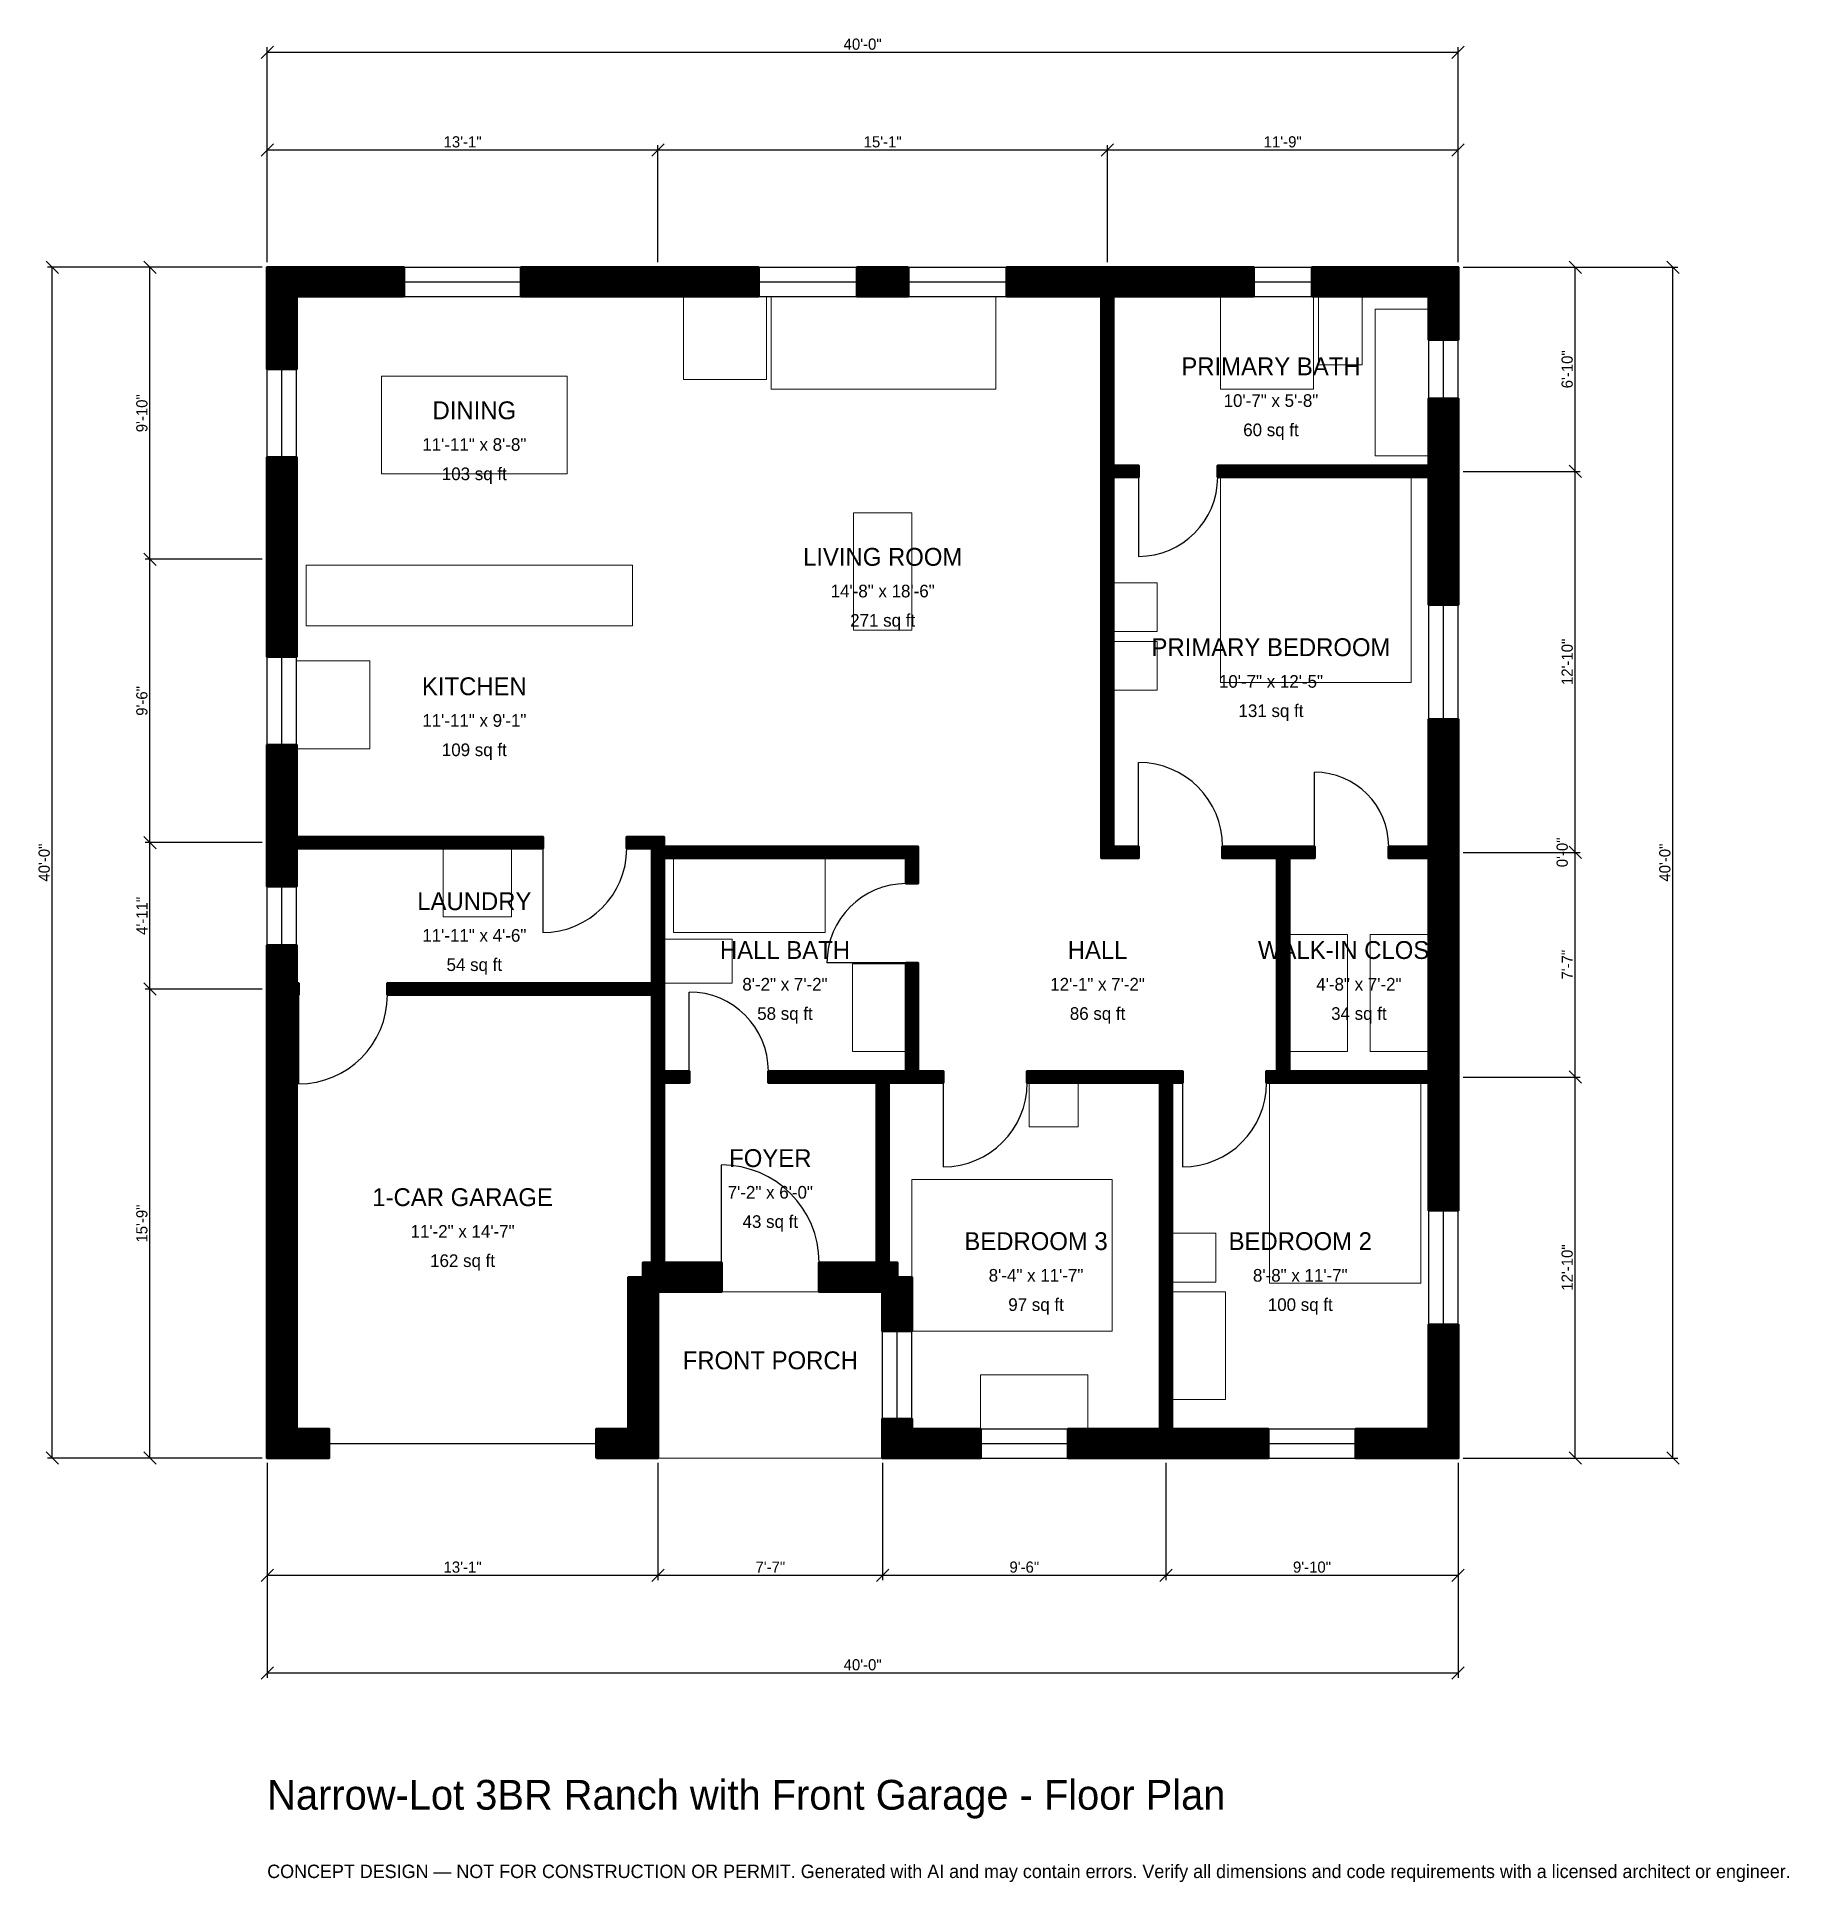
# Model space of a CAD drawing. Header units: inches. Extents: x -93 to 613, y -171 to 573.
import ezdxf
from ezdxf.enums import TextEntityAlignment as Align

# ---------------------------------------------------------------- set-up
doc = ezdxf.new("R2010")
doc.units = ezdxf.units.IN
doc.header["$MEASUREMENT"] = 0
doc.linetypes.add('DASHED', pattern=[0.6, 0.5, -0.1])
for name, color, linetype, lineweight in [('A-ANNO-DIMS', 1, 'Continuous', 13), ('A-ANNO-TEXT', 7, 'Continuous', 18), ('A-AREA-IDEN', 7, 'Continuous', 18), ('A-DOOR', 2, 'Continuous', 25), ('A-FLOR-FIXT', 9, 'Continuous', 13), ('A-FURN', 9, 'Continuous', 13), ('A-GLAZ', 4, 'Continuous', 25), ('A-SITE-PAVE', 8, 'Continuous', 13), ('A-WALL', 7, 'Continuous', 50), ('A-WALL-PATT', 8, 'Continuous', 13)]:
    doc.layers.add(name, color=color, linetype=linetype, lineweight=lineweight)
doc.dimstyles.new('PLAN', dxfattribs={"dimtxt": 4.5, "dimasz": 3, "dimexe": 2, "dimexo": 2, "dimgap": 1, "dimtad": 1, "dimdec": 0, "dimlunit": 4, "dimtsz": 2.5, "dimcen": 2.5, "dimclrd": 1, "dimclre": 1, "dimazin": 3, "dimtfac": 1, "dimtmove": 0, "dimatfit": 3})

msp = doc.modelspace()

# ---------------------------------------------------------------- hatches: boundary and pattern name
at = {"layer": 'A-WALL-PATT'}
h = msp.add_hatch(dxfattribs=at)
h.set_pattern_fill('ANSI31', color=8, scale=0.8)
h.paths.add_polyline_path([(132.6772, 0), (132.6772, 11.811), (145.6693, 11.811), (145.6693, 72.8346), (151.5748, 72.8346), (151.5748, 78.7402), (155.1181, 78.7402), (155.1181, 151.1811), (155.1181, 151.1811), (155.1181, 155.9055), (155.1181, 186.6142), (48.4252, 186.6142), (48.4252, 191.3386), (155.1181, 191.3386), (155.1181, 241.7323), (155.1181, 241.7323), (155.1181, 245.6693), (144.8819, 245.6693), (144.8819, 250.3937), (155.1181, 250.3937), (159.8425, 250.3937), (159.8425, 246.4567), (257.4803, 246.4567), (262.2047, 246.4567), (262.2047, 241.7323), (262.2047, 231.4961), (257.4803, 231.4961), (257.4803, 241.7323), (159.8425, 241.7323), (159.8425, 191.3386), (159.8425, 186.6142), (159.8425, 155.9055), (170.0787, 155.9055), (170.0787, 151.1811), (159.8425, 151.1811), (159.8425, 151.1811), (159.8425, 78.7402), (183.0709, 78.7402), (183.0709, 66.9291), (159.8425, 66.9291), (159.8425, 66.9291), (157.4804, 66.9291), (157.4804, 64.5669), (157.4803, 64.5669), (157.4803, 11.811), (157.4804, 11.811), (157.4804, 0), (157.4803, 0), (157.4803, 0), (157.4803, 0), (145.6693, 0), (145.6693, 0), (132.6772, 0)])
h.paths.add_polyline_path([(11.811, 0), (11.811, 0), (0, 0), (0, 0), (0, 0), (0, 11.811), (0, 11.811), (0, 183.0709), (0, 186.6142), (0, 186.6142), (0, 191.3386), (0, 191.3386), (0, 194.8819), (0, 206.6929), (11.811, 206.6929), (11.811, 194.8819), (11.811, 191.3386), (12.5984, 191.3386), (12.5984, 186.6142), (11.811, 186.6142), (11.811, 183.0709), (11.811, 11.811), (24.8031, 11.811), (24.8031, 0), (11.811, 0)])
h.paths.add_polyline_path([(0, 242.126), (0, 245.6693), (0, 245.6693), (0, 250.3937), (0, 250.3937), (0, 253.937), (0, 287.4016), (11.811, 287.4016), (11.811, 253.937), (11.811, 250.3937), (111.0236, 250.3937), (111.0236, 245.6693), (11.811, 245.6693), (11.811, 242.126), (11.811, 230.315), (0, 230.315), (0, 242.126)])
h.paths.add_polyline_path([(0, 356.2992), (0, 368.1102), (0, 403.3465), (11.811, 403.3465), (11.811, 368.1102), (11.811, 356.2992), (11.811, 322.8346), (0, 322.8346), (0, 356.2992)])
h.paths.add_polyline_path([(0, 468.1102), (0, 468.1102), (0, 479.9213), (0, 479.9213), (0, 479.9213), (11.811, 479.9213), (11.811, 479.9213), (55.1181, 479.9213), (55.1181, 468.1102), (11.811, 468.1102), (11.811, 438.7795), (0, 438.7795), (0, 468.1102)])
h.paths.add_polyline_path([(151.5748, 479.9213), (151.5748, 479.9213), (197.9659, 479.9213), (197.9659, 468.1102), (163.3858, 468.1102), (163.3858, 468.1102), (102.3622, 468.1102), (102.3622, 479.9213), (151.5748, 479.9213)])
h.paths.add_polyline_path([(258.3333, 479.9213), (258.3333, 468.1102), (237.7297, 468.1102), (237.7297, 479.9213), (258.3333, 479.9213)])
h.paths.add_polyline_path([(336.2205, 479.9213), (336.2205, 479.9213), (340.9449, 479.9213), (340.9449, 479.9213), (344.4882, 479.9213), (344.4882, 479.9213), (397.4409, 479.9213), (397.4409, 468.1102), (340.9449, 468.1102), (340.9449, 400), (351.1811, 400), (351.1811, 395.2756), (340.9449, 395.2756), (340.9449, 246.4567), (351.1811, 246.4567), (351.1811, 241.7323), (336.2205, 241.7323), (336.2205, 241.7323), (336.2205, 246.4567), (336.2205, 395.2756), (336.2205, 400), (336.2205, 468.1102), (332.6772, 468.1102), (332.6772, 468.1102), (298.0971, 468.1102), (298.0971, 479.9213), (336.2205, 479.9213)])
h.paths.add_polyline_path([(468.1102, 479.9213), (468.1102, 479.9213), (479.9213, 479.9213), (479.9213, 479.9213), (479.9213, 479.9213), (479.9213, 468.1102), (479.9213, 468.1102), (479.9213, 450.5906), (468.1102, 450.5906), (468.1102, 468.1102), (421.063, 468.1102), (421.063, 479.9213), (468.1102, 479.9213)])
h.paths.add_polyline_path([(479.9213, 403.5433), (479.9213, 400), (479.9213, 400), (479.9213, 395.2756), (479.9213, 395.2756), (479.9213, 391.7323), (479.9213, 343.8976), (468.1102, 343.8976), (468.1102, 391.7323), (468.1102, 395.2756), (383.0709, 395.2756), (383.0709, 400), (468.1102, 400), (468.1102, 403.5433), (468.1102, 426.9685), (479.9213, 426.9685), (479.9213, 403.5433)])
h.paths.add_polyline_path([(479.9213, 250), (479.9213, 250), (479.9213, 246.4567), (479.9213, 246.4567), (479.9213, 241.7323), (479.9213, 241.7323), (479.9213, 155.9055), (479.9213, 155.9055), (479.9213, 151.1811), (479.9213, 151.1811), (479.9213, 147.6378), (479.9213, 147.6378), (479.9213, 99.8031), (468.1102, 99.8031), (468.1102, 151.1811), (411.811, 151.1811), (407.0866, 151.1811), (407.0866, 151.1811), (402.7559, 151.1811), (402.7559, 155.9055), (407.0866, 155.9055), (407.0866, 241.7323), (385.0394, 241.7323), (385.0394, 246.4567), (407.0866, 246.4567), (407.0866, 246.4567), (411.811, 246.4567), (422.0472, 246.4567), (422.0472, 241.7323), (411.811, 241.7323), (411.811, 155.9055), (468.1102, 155.9055), (468.1102, 159.4488), (468.1102, 159.4488), (468.1102, 238.189), (468.1102, 238.189), (468.1102, 241.7323), (451.9685, 241.7323), (451.9685, 246.4567), (468.1102, 246.4567), (468.1102, 297.8346), (479.9213, 297.8346), (479.9213, 250)])
h.paths.add_polyline_path([(479.9213, 11.811), (479.9213, 11.811), (479.9213, 0), (479.9213, 0), (479.9213, 0), (479.9213, 0), (468.1102, 0), (468.1102, 0), (438.7795, 0), (438.7795, 11.811), (468.1102, 11.811), (468.1102, 53.7402), (479.9213, 53.7402), (479.9213, 11.811)])
h.paths.add_polyline_path([(368.1102, 0), (364.5669, 0), (364.5669, 0), (359.8425, 0), (359.8425, 0), (356.2992, 0), (322.8346, 0), (322.8346, 11.811), (356.2992, 11.811), (359.8425, 11.811), (359.8425, 151.1811), (306.2992, 151.1811), (306.2992, 155.9055), (359.8425, 155.9055), (364.5669, 155.9055), (368.8976, 155.9055), (368.8976, 151.1811), (364.5669, 151.1811), (364.5669, 11.811), (368.1102, 11.811), (403.3465, 11.811), (403.3465, 0), (368.1102, 0)])
h.paths.add_polyline_path([(259.8425, 0), (259.8425, 0), (248.0315, 0), (248.0315, 0), (248.0315, 0), (248.0315, 0), (248.0315, 11.811), (248.0315, 11.811), (248.0315, 15.748), (259.8425, 15.748), (259.8425, 11.811), (287.4016, 11.811), (287.4016, 0), (259.8425, 0)])
h.paths.add_polyline_path([(248.0315, 64.5669), (248.0315, 64.5669), (248.0315, 66.9291), (245.6693, 66.9291), (245.6693, 66.9291), (222.4409, 66.9291), (222.4409, 78.7402), (245.6693, 78.7402), (245.6693, 151.1811), (245.6693, 151.1811), (201.9685, 151.1811), (201.9685, 155.9055), (250.3937, 155.9055), (250.3937, 155.9055), (257.4803, 155.9055), (257.4803, 199.6063), (262.2047, 199.6063), (262.2047, 155.9055), (272.4409, 155.9055), (272.4409, 151.1811), (262.2047, 151.1811), (257.4803, 151.1811), (250.3937, 151.1811), (250.3937, 78.7402), (253.937, 78.7402), (253.937, 72.8346), (259.8425, 72.8346), (259.8425, 51.1811), (248.0315, 51.1811), (248.0315, 64.5669)])

# ---------------------------------------------------------------- linework, layer by layer
at = {"layer": 'A-DOOR'}
for p, q in [((351.1811, 395.2756), (351.1811, 363.3858)), ((351.1811, 246.4567), (351.1811, 280.315)), ((422.0472, 246.4567), (422.0472, 276.378)), ((111.0236, 245.6693), (111.0236, 211.811)), ((257.4803, 199.6063), (225.5906, 199.6063)), ((12.5984, 186.6142), (12.5984, 150.7874)), ((170.0787, 155.9055), (170.0787, 187.7953)), ((272.4409, 151.1811), (272.4409, 117.3228)), ((368.8976, 151.1811), (368.8976, 117.3228)), ((183.0709, 78.7402), (183.0709, 118.1102))]:
    msp.add_line(p, q, dxfattribs=at)
at = {"layer": 'A-DOOR', "linetype": 'DASHED'}
msp.add_line((24.8031, 5.9055), (132.6772, 5.9055), dxfattribs=at)
at = {"layer": 'A-DOOR'}
for centre, radius, start, end in [((351.1811, 395.2756), 31.8898, 270, 360), ((351.1811, 246.4567), 33.8583, 0, 90), ((422.0472, 246.4567), 29.9213, 0, 90), ((111.0236, 245.6693), 33.8583, 270, 360), ((257.4803, 199.6063), 31.8898, 90, 180), ((12.5984, 186.6142), 35.8268, 270, 360), ((170.0787, 155.9055), 31.8898, 0, 90), ((272.4409, 151.1811), 33.8583, 270, 360), ((368.8976, 151.1811), 33.8583, 270, 360), ((183.0709, 78.7402), 39.3701, 0, 90)]:
    msp.add_arc(centre, radius, start, end, dxfattribs=at)
at = {"layer": 'A-FLOR-FIXT'}
for points in [[(384.252, 430.7087), (421.6535, 430.7087), (421.6535, 468.1102), (384.252, 468.1102)], [(423.622, 440.5512), (441.3386, 440.5512), (441.3386, 468.1102), (423.622, 468.1102)], [(446.4567, 403.937), (468.1102, 403.937), (468.1102, 462.9921), (446.4567, 462.9921)], [(15.748, 335.4331), (147.2441, 335.4331), (147.2441, 359.8425), (15.748, 359.8425)], [(163.7795, 211.811), (224.8031, 211.811), (224.8031, 241.7323), (163.7795, 241.7323)], [(159.8425, 191.3386), (187.4016, 191.3386), (187.4016, 209.0551), (159.8425, 209.0551)], [(235.8268, 163.7795), (257.4803, 163.7795), (257.4803, 199.2126), (235.8268, 199.2126)]]:
    msp.add_lwpolyline(points, close=True, dxfattribs=at)
at = {"layer": 'A-FURN'}
for points in [[(167.7165, 434.6457), (201.1811, 434.6457), (201.1811, 468.1102), (167.7165, 468.1102)], [(203.1496, 430.7087), (293.7008, 430.7087), (293.7008, 468.1102), (203.1496, 468.1102)], [(46.063, 396.6535), (120.8661, 396.6535), (120.8661, 436.0236), (46.063, 436.0236)], [(384.252, 312.5984), (461.0236, 312.5984), (461.0236, 395.2756), (384.252, 395.2756)], [(236.2205, 333.6614), (259.8425, 333.6614), (259.8425, 380.9055), (236.2205, 380.9055)], [(340.9449, 333.0709), (358.6614, 333.0709), (358.6614, 352.7559), (340.9449, 352.7559)], [(340.9449, 309.4488), (358.6614, 309.4488), (358.6614, 329.1339), (340.9449, 329.1339)], [(11.811, 285.8268), (41.3386, 285.8268), (41.3386, 321.2598), (11.811, 321.2598)], [(70.8661, 218.1102), (98.4252, 218.1102), (98.4252, 245.6693), (70.8661, 245.6693)], [(411.811, 163.7795), (435.4331, 163.7795), (435.4331, 211.0236), (411.811, 211.0236)], [(444.4882, 163.7795), (468.1102, 163.7795), (468.1102, 211.0236), (444.4882, 211.0236)], [(307.0866, 133.4646), (326.7717, 133.4646), (326.7717, 151.1811), (307.0866, 151.1811)], [(403.937, 70.4724), (464.9606, 70.4724), (464.9606, 151.1811), (403.937, 151.1811)], [(259.8425, 51.1811), (340.5512, 51.1811), (340.5512, 112.2047), (259.8425, 112.2047)], [(364.5669, 70.8661), (382.2835, 70.8661), (382.2835, 90.5512), (364.5669, 90.5512)], [(364.5669, 23.622), (386.2205, 23.622), (386.2205, 66.9291), (364.5669, 66.9291)], [(287.4016, 11.811), (330.7087, 11.811), (330.7087, 33.4646), (287.4016, 33.4646)]]:
    msp.add_lwpolyline(points, close=True, dxfattribs=at)
at = {"layer": 'A-GLAZ'}
for p, q in [((55.1181, 479.9213), (102.3622, 479.9213)), ((197.9659, 479.9213), (237.7297, 479.9213)), ((258.3333, 479.9213), (298.0971, 479.9213)), ((397.4409, 479.9213), (421.063, 479.9213)), ((55.1181, 474.0157), (102.3622, 474.0157)), ((197.9659, 474.0157), (237.7297, 474.0157)), ((258.3333, 474.0157), (298.0971, 474.0157)), ((397.4409, 474.0157), (421.063, 474.0157)), ((55.1181, 468.1102), (102.3622, 468.1102)), ((197.9659, 468.1102), (237.7297, 468.1102)), ((258.3333, 468.1102), (298.0971, 468.1102)), ((397.4409, 468.1102), (421.063, 468.1102)), ((468.1102, 426.9685), (468.1102, 450.5906)), ((474.0157, 426.9685), (474.0157, 450.5906)), ((479.9213, 426.9685), (479.9213, 450.5906)), ((0, 403.3465), (0, 438.7795)), ((5.9055, 403.3465), (5.9055, 438.7795)), ((11.811, 403.3465), (11.811, 438.7795)), ((468.1102, 297.8346), (468.1102, 343.8976)), ((474.0157, 297.8346), (474.0157, 343.8976)), ((479.9213, 297.8346), (479.9213, 343.8976)), ((0, 287.4016), (0, 322.8346)), ((5.9055, 287.4016), (5.9055, 322.8346)), ((11.811, 287.4016), (11.811, 322.8346)), ((0, 206.6929), (0, 230.315)), ((5.9055, 206.6929), (5.9055, 230.315)), ((11.811, 206.6929), (11.811, 230.315)), ((468.1102, 53.7402), (468.1102, 99.8031)), ((474.0157, 53.7402), (474.0157, 99.8031)), ((479.9213, 53.7402), (479.9213, 99.8031)), ((248.0315, 15.748), (248.0315, 51.1811)), ((253.937, 15.748), (253.937, 51.1811)), ((259.8425, 15.748), (259.8425, 51.1811)), ((287.4016, 11.811), (322.8346, 11.811)), ((403.3465, 11.811), (438.7795, 11.811)), ((287.4016, 5.9055), (322.8346, 5.9055)), ((287.4016, 0), (322.8346, 0)), ((403.3465, 5.9055), (438.7795, 5.9055)), ((403.3465, 0), (438.7795, 0))]:
    msp.add_line(p, q, dxfattribs=at)
at = {"layer": 'A-SITE-PAVE', "linetype": 'DASHED'}
msp.add_lwpolyline([(157.4803, 0), (248.0315, 0), (248.0315, 66.9291), (157.4803, 66.9291)], close=True, dxfattribs=at)
at = {"layer": 'A-WALL'}
for points in [[(0, 468.1102), (0, 468.1102), (0, 479.9213), (0, 479.9213), (0, 479.9213), (11.811, 479.9213), (11.811, 479.9213), (55.1181, 479.9213), (55.1181, 468.1102), (11.811, 468.1102), (11.811, 438.7795), (0, 438.7795), (0, 468.1102)], [(151.5748, 479.9213), (151.5748, 479.9213), (197.9659, 479.9213), (197.9659, 468.1102), (163.3858, 468.1102), (163.3858, 468.1102), (102.3622, 468.1102), (102.3622, 479.9213), (151.5748, 479.9213)], [(258.3333, 479.9213), (258.3333, 468.1102), (237.7297, 468.1102), (237.7297, 479.9213), (258.3333, 479.9213)], [(336.2205, 479.9213), (336.2205, 479.9213), (340.9449, 479.9213), (340.9449, 479.9213), (344.4882, 479.9213), (344.4882, 479.9213), (397.4409, 479.9213), (397.4409, 468.1102), (340.9449, 468.1102), (340.9449, 400), (351.1811, 400), (351.1811, 395.2756), (340.9449, 395.2756), (340.9449, 246.4567), (351.1811, 246.4567), (351.1811, 241.7323), (336.2205, 241.7323), (336.2205, 241.7323), (336.2205, 246.4567), (336.2205, 395.2756), (336.2205, 400), (336.2205, 468.1102), (332.6772, 468.1102), (332.6772, 468.1102), (298.0971, 468.1102), (298.0971, 479.9213), (336.2205, 479.9213)], [(468.1102, 479.9213), (468.1102, 479.9213), (479.9213, 479.9213), (479.9213, 479.9213), (479.9213, 479.9213), (479.9213, 468.1102), (479.9213, 468.1102), (479.9213, 450.5906), (468.1102, 450.5906), (468.1102, 468.1102), (421.063, 468.1102), (421.063, 479.9213), (468.1102, 479.9213)], [(479.9213, 403.5433), (479.9213, 400), (479.9213, 400), (479.9213, 395.2756), (479.9213, 395.2756), (479.9213, 391.7323), (479.9213, 343.8976), (468.1102, 343.8976), (468.1102, 391.7323), (468.1102, 395.2756), (383.0709, 395.2756), (383.0709, 400), (468.1102, 400), (468.1102, 403.5433), (468.1102, 426.9685), (479.9213, 426.9685), (479.9213, 403.5433)], [(0, 356.2992), (0, 368.1102), (0, 403.3465), (11.811, 403.3465), (11.811, 368.1102), (11.811, 356.2992), (11.811, 322.8346), (0, 322.8346), (0, 356.2992)], [(479.9213, 250), (479.9213, 250), (479.9213, 246.4567), (479.9213, 246.4567), (479.9213, 241.7323), (479.9213, 241.7323), (479.9213, 155.9055), (479.9213, 155.9055), (479.9213, 151.1811), (479.9213, 151.1811), (479.9213, 147.6378), (479.9213, 147.6378), (479.9213, 99.8031), (468.1102, 99.8031), (468.1102, 151.1811), (411.811, 151.1811), (407.0866, 151.1811), (407.0866, 151.1811), (402.7559, 151.1811), (402.7559, 155.9055), (407.0866, 155.9055), (407.0866, 241.7323), (385.0394, 241.7323), (385.0394, 246.4567), (407.0866, 246.4567), (407.0866, 246.4567), (411.811, 246.4567), (422.0472, 246.4567), (422.0472, 241.7323), (411.811, 241.7323), (411.811, 155.9055), (468.1102, 155.9055), (468.1102, 159.4488), (468.1102, 159.4488), (468.1102, 238.189), (468.1102, 238.189), (468.1102, 241.7323), (451.9685, 241.7323), (451.9685, 246.4567), (468.1102, 246.4567), (468.1102, 297.8346), (479.9213, 297.8346), (479.9213, 250)], [(0, 242.126), (0, 245.6693), (0, 245.6693), (0, 250.3937), (0, 250.3937), (0, 253.937), (0, 287.4016), (11.811, 287.4016), (11.811, 253.937), (11.811, 250.3937), (111.0236, 250.3937), (111.0236, 245.6693), (11.811, 245.6693), (11.811, 242.126), (11.811, 230.315), (0, 230.315), (0, 242.126)], [(132.6772, 0), (132.6772, 11.811), (145.6693, 11.811), (145.6693, 72.8346), (151.5748, 72.8346), (151.5748, 78.7402), (155.1181, 78.7402), (155.1181, 151.1811), (155.1181, 151.1811), (155.1181, 155.9055), (155.1181, 186.6142), (48.4252, 186.6142), (48.4252, 191.3386), (155.1181, 191.3386), (155.1181, 241.7323), (155.1181, 241.7323), (155.1181, 245.6693), (144.8819, 245.6693), (144.8819, 250.3937), (155.1181, 250.3937), (159.8425, 250.3937), (159.8425, 246.4567), (257.4803, 246.4567), (262.2047, 246.4567), (262.2047, 241.7323), (262.2047, 231.4961), (257.4803, 231.4961), (257.4803, 241.7323), (159.8425, 241.7323), (159.8425, 191.3386), (159.8425, 186.6142), (159.8425, 155.9055), (170.0787, 155.9055), (170.0787, 151.1811), (159.8425, 151.1811), (159.8425, 151.1811), (159.8425, 78.7402), (183.0709, 78.7402), (183.0709, 66.9291), (159.8425, 66.9291), (159.8425, 66.9291), (157.4804, 66.9291), (157.4804, 64.5669), (157.4803, 64.5669), (157.4803, 11.811), (157.4804, 11.811), (157.4804, 0), (157.4803, 0), (157.4803, 0), (157.4803, 0), (145.6693, 0), (145.6693, 0), (132.6772, 0)], [(11.811, 0), (11.811, 0), (0, 0), (0, 0), (0, 0), (0, 11.811), (0, 11.811), (0, 183.0709), (0, 186.6142), (0, 186.6142), (0, 191.3386), (0, 191.3386), (0, 194.8819), (0, 206.6929), (11.811, 206.6929), (11.811, 194.8819), (11.811, 191.3386), (12.5984, 191.3386), (12.5984, 186.6142), (11.811, 186.6142), (11.811, 183.0709), (11.811, 11.811), (24.8031, 11.811), (24.8031, 0), (11.811, 0)], [(248.0315, 64.5669), (248.0315, 64.5669), (248.0315, 66.9291), (245.6693, 66.9291), (245.6693, 66.9291), (222.4409, 66.9291), (222.4409, 78.7402), (245.6693, 78.7402), (245.6693, 151.1811), (245.6693, 151.1811), (201.9685, 151.1811), (201.9685, 155.9055), (250.3937, 155.9055), (250.3937, 155.9055), (257.4803, 155.9055), (257.4803, 199.6063), (262.2047, 199.6063), (262.2047, 155.9055), (272.4409, 155.9055), (272.4409, 151.1811), (262.2047, 151.1811), (257.4803, 151.1811), (250.3937, 151.1811), (250.3937, 78.7402), (253.937, 78.7402), (253.937, 72.8346), (259.8425, 72.8346), (259.8425, 51.1811), (248.0315, 51.1811), (248.0315, 64.5669)], [(368.1102, 0), (364.5669, 0), (364.5669, 0), (359.8425, 0), (359.8425, 0), (356.2992, 0), (322.8346, 0), (322.8346, 11.811), (356.2992, 11.811), (359.8425, 11.811), (359.8425, 151.1811), (306.2992, 151.1811), (306.2992, 155.9055), (359.8425, 155.9055), (364.5669, 155.9055), (368.8976, 155.9055), (368.8976, 151.1811), (364.5669, 151.1811), (364.5669, 11.811), (368.1102, 11.811), (403.3465, 11.811), (403.3465, 0), (368.1102, 0)], [(479.9213, 11.811), (479.9213, 11.811), (479.9213, 0), (479.9213, 0), (479.9213, 0), (479.9213, 0), (468.1102, 0), (468.1102, 0), (438.7795, 0), (438.7795, 11.811), (468.1102, 11.811), (468.1102, 53.7402), (479.9213, 53.7402), (479.9213, 11.811)], [(259.8425, 0), (259.8425, 0), (248.0315, 0), (248.0315, 0), (248.0315, 0), (248.0315, 0), (248.0315, 11.811), (248.0315, 11.811), (248.0315, 15.748), (259.8425, 15.748), (259.8425, 11.811), (287.4016, 11.811), (287.4016, 0), (259.8425, 0)]]:
    msp.add_lwpolyline(points, close=True, dxfattribs=at)

# ---------------------------------------------------------------- texts
at = {"layer": 'A-ANNO-TEXT'}
for s, height, p in [('Narrow-Lot 3BR Ranch with Front Garage - Floor Plan', 12, (0, -141.7323)), ('CONCEPT DESIGN — NOT FOR CONSTRUCTION OR PERMIT. Generated with AI and may contain errors. Verify all dimensions and code requirements with a licensed architect or engineer.', 5.4, (0, -169.2913))]:
    msp.add_text(s, height=height, dxfattribs=at).set_placement(p)
at = {"layer": 'A-AREA-IDEN'}
for s, height, p in [('PRIMARY BATH', 7.2, (404.5276, 439.9606)), ('DINING', 7.2, (83.4646, 422.2441)), ('10\'-7" x 5\'-8"', 5.1, (404.5276, 426.1811)), ('60 sq ft', 5.1, (404.5276, 414.3701)), ('11\'-11" x 8\'-8"', 5.1, (83.4646, 408.4646)), ('103 sq ft', 5.1, (83.4646, 396.6535)), ('LIVING ROOM', 7.2, (248.0315, 363.189)), ('14\'-8" x 18\'-6"', 5.1, (248.0315, 349.4094)), ('271 sq ft', 5.1, (248.0315, 337.5984)), ('PRIMARY BEDROOM', 7.2, (404.5276, 326.7717)), ('KITCHEN', 7.2, (83.4646, 311.0236)), ('10\'-7" x 12\'-5"', 5.1, (404.5276, 312.9921)), ('11\'-11" x 9\'-1"', 5.1, (83.4646, 297.2441)), ('131 sq ft', 5.1, (404.5276, 301.1811)), ('109 sq ft', 5.1, (83.4646, 285.4331)), ('LAUNDRY', 7.2, (83.4646, 224.4094)), ('11\'-11" x 4\'-6"', 5.1, (83.4646, 210.6299)), ('HALL BATH', 7.2, (208.6614, 204.7244)), ('HALL', 7.2, (334.6457, 204.7244)), ('WALK-IN CLOSET', 7.2, (439.9606, 204.7244)), ('54 sq ft', 5.1, (83.4646, 198.8189)), ('8\'-2" x 7\'-2"', 5.1, (208.6614, 190.9449)), ('12\'-1" x 7\'-2"', 5.1, (334.6457, 190.9449)), ('4\'-8" x 7\'-2"', 5.1, (439.9606, 190.9449)), ('58 sq ft', 5.1, (208.6614, 179.1339)), ('86 sq ft', 5.1, (334.6457, 179.1339)), ('34 sq ft', 5.1, (439.9606, 179.1339)), ('FOYER', 7.2, (202.7559, 120.8661)), ('1-CAR GARAGE', 7.2, (78.7402, 105.1181)), ('7\'-2" x 6\'-0"', 5.1, (202.7559, 107.0866)), ('43 sq ft', 5.1, (202.7559, 95.2756)), ('11\'-2" x 14\'-7"', 5.1, (78.7402, 91.3386)), ('BEDROOM 3', 7.2, (309.8425, 87.4016)), ('BEDROOM 2', 7.2, (416.3386, 87.4016)), ('162 sq ft', 5.1, (78.7402, 79.5276)), ('8\'-4" x 11\'-7"', 5.1, (309.8425, 73.622)), ('8\'-8" x 11\'-7"', 5.1, (416.3386, 73.622)), ('97 sq ft', 5.1, (309.8425, 61.811)), ('100 sq ft', 5.1, (416.3386, 61.811)), ('FRONT PORCH', 7.2, (202.7559, 39.3701))]:
    msp.add_text(s, height=height, dxfattribs=at).set_placement(p, align=Align.MIDDLE_CENTER)

# ---------------------------------------------------------------- dimensions: what is measured, and where the dimension line sits
at = {"layer": 'A-ANNO-DIMS'}
for base, p1, p2, text in [((0, 566.5354), (0, 479.9213), (479.9213, 479.9213), '40\'-0"'), ((0, 527.1654), (0, 479.9213), (157.4803, 479.9213), '13\'-1"'), ((157.4803, 527.1654), (157.4803, 479.9213), (338.5827, 479.9213), '15\'-1"'), ((338.5827, 527.1654), (338.5827, 479.9213), (479.9213, 479.9213), '11\'-9"'), ((0, -47.2441), (0, 0), (157.4803, 0), '13\'-1"'), ((0, -86.6142), (0, 0), (479.9213, 0), '40\'-0"'), ((157.4803, -47.2441), (157.4803, 0), (248.0315, 0), '7\'-7"'), ((248.0315, -47.2441), (248.0315, 0), (362.2047, 0), '9\'-6"'), ((362.2047, -47.2441), (362.2047, 0), (479.9213, 0), '9\'-10"')]:
    msp.add_linear_dim(base=base, p1=p1, p2=p2, text=text, dimstyle='PLAN', dxfattribs=at).render()
for base, p1, p2, text in [((-86.6142, 0), (0, 0), (0, 479.9213), '40\'-0"'), ((-47.2441, 362.2047), (0, 362.2047), (0, 479.9213), '9\'-10"'), ((527.1654, 397.6378), (479.9213, 397.6378), (479.9213, 479.9213), '6\'-10"'), ((566.5354, 0), (479.9213, 0), (479.9213, 479.9213), '40\'-0"'), ((527.1654, 244.0945), (479.9213, 244.0945), (479.9213, 397.6378), '12\'-10"'), ((-47.2441, 248.0315), (0, 248.0315), (0, 362.2047), '9\'-6"'), ((-47.2441, 188.9764), (0, 188.9764), (0, 248.0315), '4\'-11"'), ((527.1654, 244.0945), (479.9213, 244.0945), (479.9213, 244.0945), '0\'-0"'), ((527.1654, 153.5433), (479.9213, 153.5433), (479.9213, 244.0945), '7\'-7"'), ((-47.2441, 0), (0, 0), (0, 188.9764), '15\'-9"'), ((527.1654, 0), (479.9213, 0), (479.9213, 153.5433), '12\'-10"')]:
    msp.add_linear_dim(base=base, p1=p1, p2=p2, angle=90, text=text, dimstyle='PLAN', dxfattribs=at).render()

doc.saveas('drawing.dxf')
